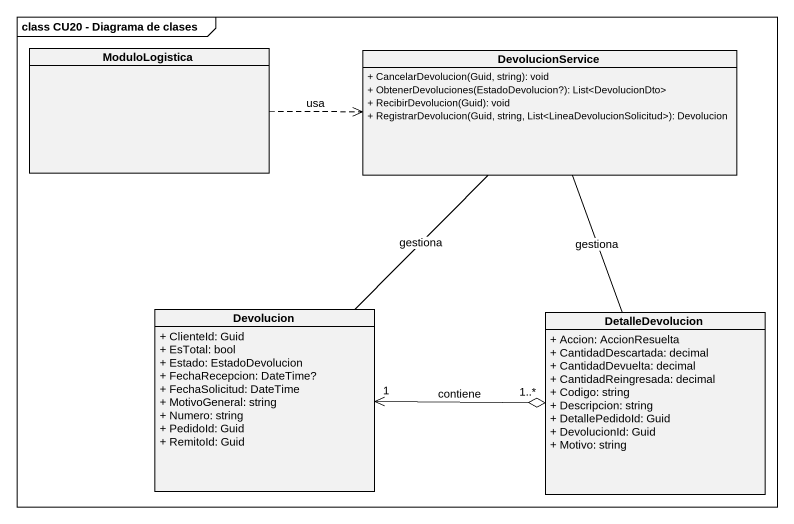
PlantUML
@startuml
mainframe class CU20 - Diagrama de clases
hide circle
hide empty members
skinparam classAttributeIconSize 0
class ModuloLogistica
class DevolucionService {
  + CancelarDevolucion(Guid, string): void
  + ObtenerDevoluciones(EstadoDevolucion?): List<DevolucionDto>
  + RecibirDevolucion(Guid): void
  + RegistrarDevolucion(Guid, string, List<LineaDevolucionSolicitud>): Devolucion
}
class Devolucion {
  + ClienteId: Guid
  + EsTotal: bool
  + Estado: EstadoDevolucion
  + FechaRecepcion: DateTime?
  + FechaSolicitud: DateTime
  + MotivoGeneral: string
  + Numero: string
  + PedidoId: Guid
  + RemitoId: Guid
}
class DetalleDevolucion {
  + Accion: AccionResuelta
  + CantidadDescartada: decimal
  + CantidadDevuelta: decimal
  + CantidadReingresada: decimal
  + Codigo: string
  + Descripcion: string
  + DetallePedidoId: Guid
  + DevolucionId: Guid
  + Motivo: string
}
ModuloLogistica .right.> DevolucionService : usa
DevolucionService -- Devolucion : gestiona
DevolucionService -- DetalleDevolucion : gestiona
Devolucion "1" <-right-o "1..*" DetalleDevolucion : contiene
@enduml
